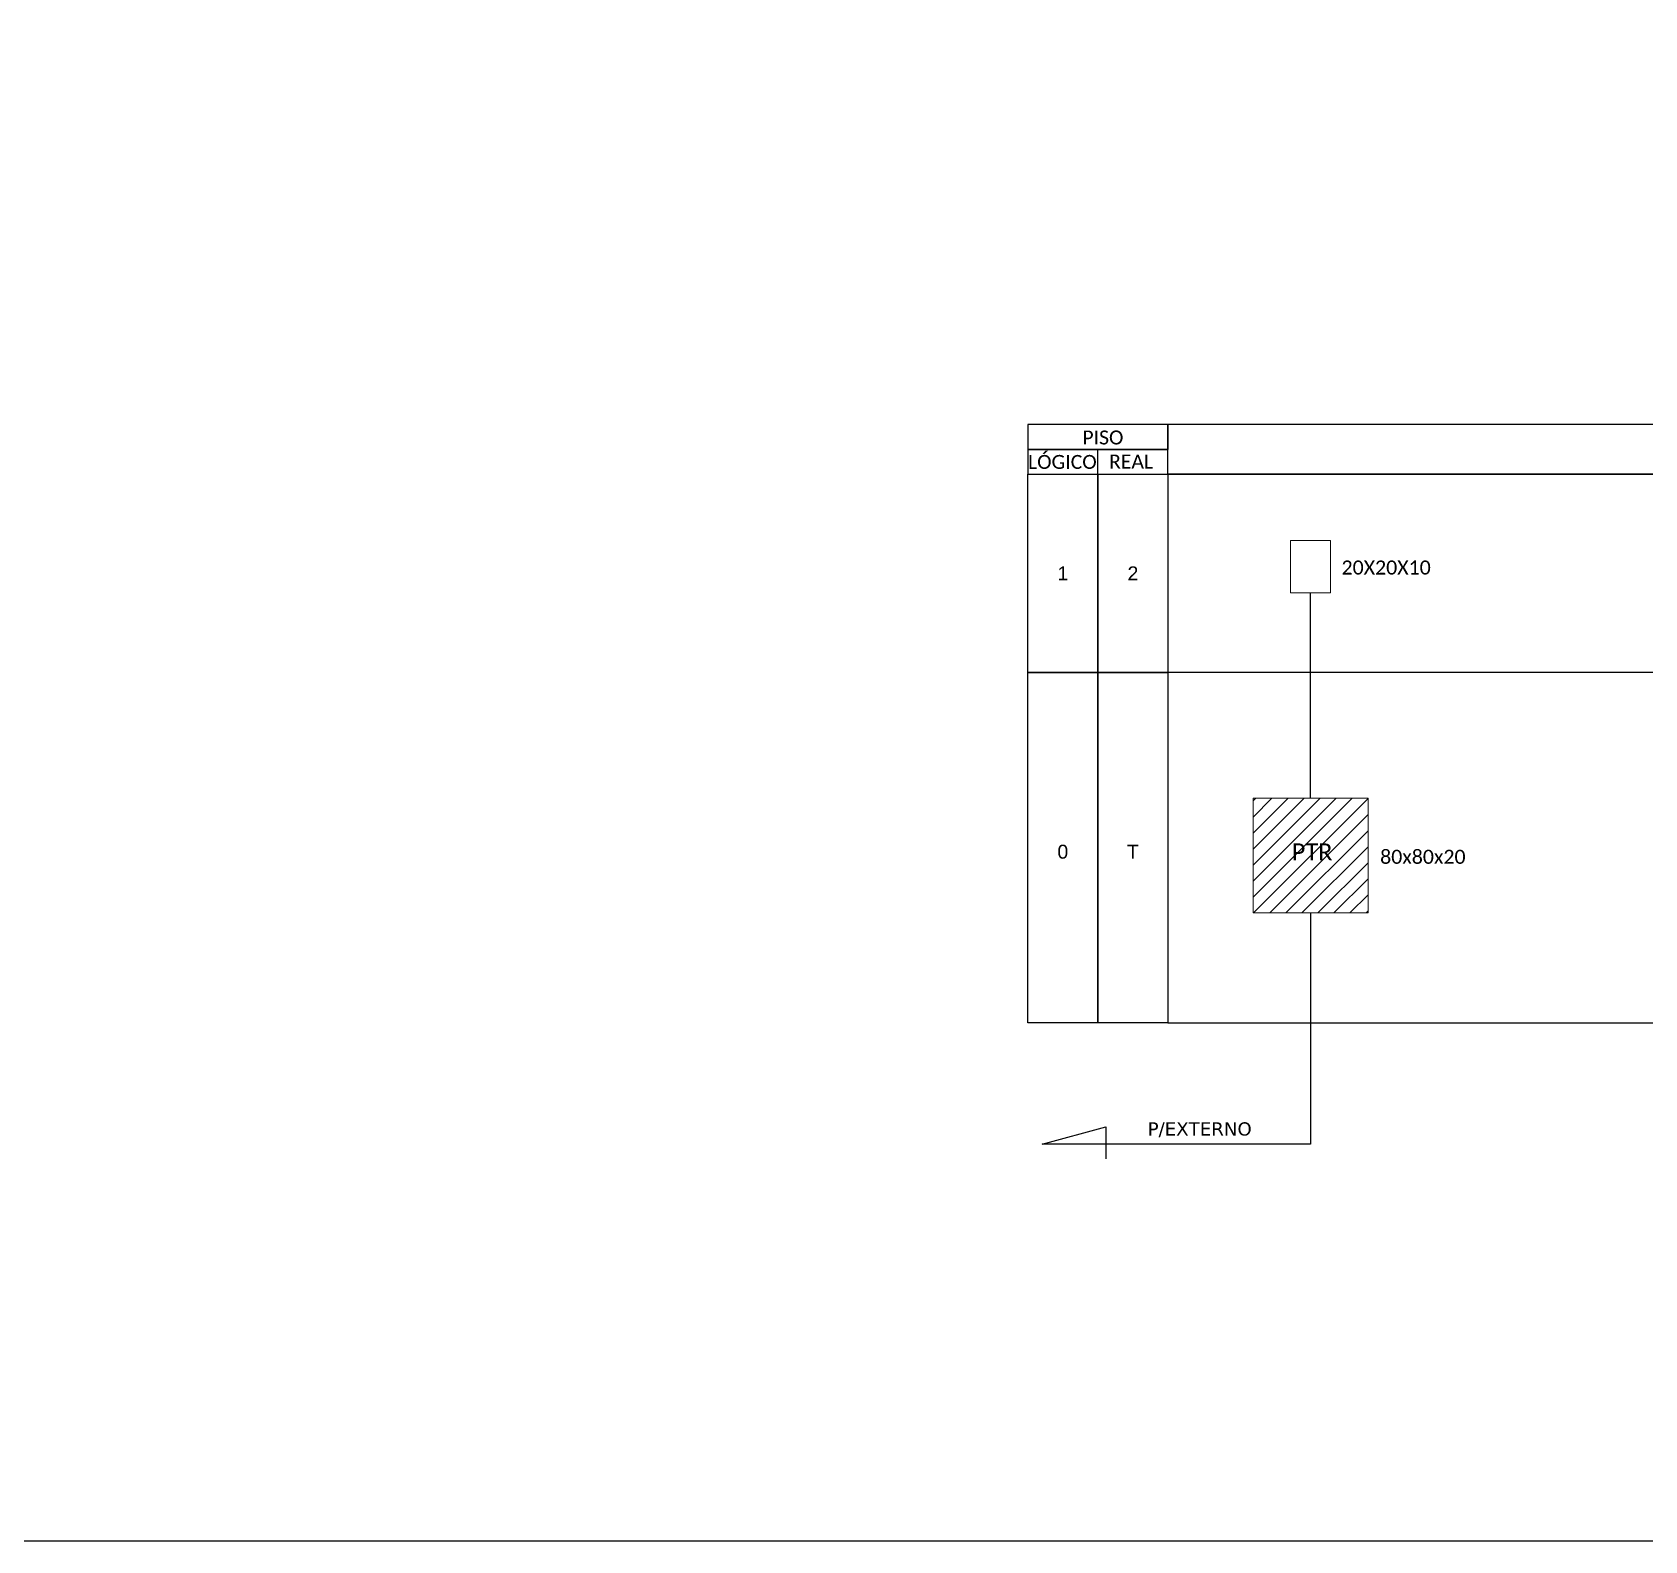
# Paper-space layout 'CDOI-23601' of a CAD drawing. Header units: metres, sheet in millimetres. Extents: x 1651 to 2489, y 1140 to 1734.
# Drawn here: x 2045.5 to 2258.5, y 1140.3 to 1339.7 of the extents above; entities that cross this region are included whole.
import ezdxf
from ezdxf.enums import TextEntityAlignment as Align

# ---------------------------------------------------------------- set-up
doc = ezdxf.new("R2010")
doc.units = ezdxf.units.M
doc.header["$LTSCALE"] = 0.5
doc.layers.add('40.1-ETIQUETAS', color=1, linetype='Continuous', lineweight=20)
doc.styles.add('ARIAL', font='arial.ttf')
doc.styles.add('siredit', font='verdana.ttf')
doc.styles.add('WMF-Calibri0', font='calibri.ttf')

psp = doc.layouts.new('CDOI-23601')

# ---------------------------------------------------------------- hatches: boundary and pattern name
h = psp.add_hatch()
h.set_pattern_fill('ANSI31', color=1, scale=12, style=0)
h.set_pattern_definition([(45, (1473.23, 761.1897), (-1.0606602, 1.0606602), [])])
h.paths.add_polyline_path([(2221.99, 1238.46), (2206.82, 1238.46), (2206.82, 1223.31), (2221.99, 1223.31)])
h.paths.add_polyline_path([(2211.54, 1229.4), (2218.06, 1229.4), (2218.06, 1233.35), (2211.54, 1233.35)], flags=9)

# ---------------------------------------------------------------- linework, layer by layer
at = {"color": 0}
for p, q in [((2356.72, 1281.28), (2195.56, 1281.28)), ((2356.72, 1281.28), (2195.56, 1281.28)), ((2356.72, 1255.08), (2195.56, 1255.08)), ((2195.56, 1208.8), (2356.72, 1208.8))]:
    psp.add_line(p, q, dxfattribs=at)
for points in [[(1650.84, 1140.34), (2489.4, 1140.34), (2489.4, 1734.34), (1650.84, 1734.34), (1650.84, 1140.34)], [(2195.56, 1281.28), (2384.49, 1281.28), (2384.49, 1287.86), (2195.56, 1287.86), (2195.56, 1287.86), (2195.56, 1284.57)], [(2186.3, 1281.28), (2186.3, 1284.57)]]:
    psp.add_lwpolyline(points)
for points in [[(2177.04, 1284.57), (2195.56, 1284.57), (2195.56, 1287.86), (2177.04, 1287.86)], [(2177.04, 1281.28), (2195.56, 1281.28), (2195.56, 1284.57), (2177.04, 1284.57)]]:
    psp.add_lwpolyline(points, close=True)
for points in [[(2177.04, 1281.28), (2186.3, 1281.28), (2186.3, 1255.08), (2177.04, 1255.08)], [(2186.3, 1281.28), (2195.56, 1281.28), (2195.56, 1255.08), (2186.3, 1255.08)], [(2177.04, 1255.08), (2186.3, 1255.08), (2186.3, 1208.8), (2177.04, 1208.8)], [(2186.3, 1255.08), (2195.56, 1255.08), (2195.56, 1208.8), (2186.3, 1208.8)]]:
    psp.add_lwpolyline(points, close=True, dxfattribs=at)
at = {"lineweight": 0}
psp.add_lwpolyline([(2211.76, 1272.53), (2217.05, 1272.53), (2217.05, 1265.63), (2211.76, 1265.63)], close=True, dxfattribs=at)
at = {"color": 3}
psp.add_lwpolyline([(2214.4, 1238.49), (2214.4, 1265.63)], dxfattribs=at)
at = {"color": 1, "lineweight": 0}
psp.add_lwpolyline([(2206.82, 1238.49), (2221.99, 1238.49), (2221.99, 1223.31), (2206.82, 1223.31)], close=True, dxfattribs=at)
at = {"color": 1}
psp.add_lwpolyline([(2214.4, 1223.31), (2214.4, 1192.73), (2178.96, 1192.73), (2187.33, 1195.02), (2187.33, 1190.79)], dxfattribs=at)

# ---------------------------------------------------------------- texts
at = {"style": 'WMF-Calibri0'}
for s, p in [('     PISO', (2181.01, 1285.22)), ('  LÓGICO', (2175.78, 1281.99)), ('    REAL', (2185.18, 1282.04))]:
    psp.add_text(s, height=1.84, dxfattribs=at).set_placement(p)
at = {"color": 0, "style": 'WMF-Calibri0'}
for s, p in [('20X20X10', (2218.49, 1268.03)), ('80x80x20', (2223.59, 1229.8))]:
    psp.add_text(s, height=1.854, dxfattribs=at).set_placement(p)
at = {"color": 0, "style": 'ARIAL'}
for s, p in [('1', (2181.67, 1268.18)), ('2', (2190.93, 1268.18)), ('0', (2181.67, 1231.4)), ('T', (2190.93, 1231.4))]:
    psp.add_text(s, height=1.84, dxfattribs=at).set_placement(p, align=Align.MIDDLE_CENTER)
at = {"color": 7, "style": 'WMF-Calibri0'}
psp.add_text('PTR', height=2.224, dxfattribs=at).set_placement((2211.92, 1230.27))
at = {"layer": '40.1-ETIQUETAS', "color": 1, "style": 'siredit'}
psp.add_text('P/EXTERNO', height=1.75, dxfattribs=at).set_placement((2199.75, 1194.76), align=Align.MIDDLE_CENTER)

doc.saveas('drawing.dxf')
